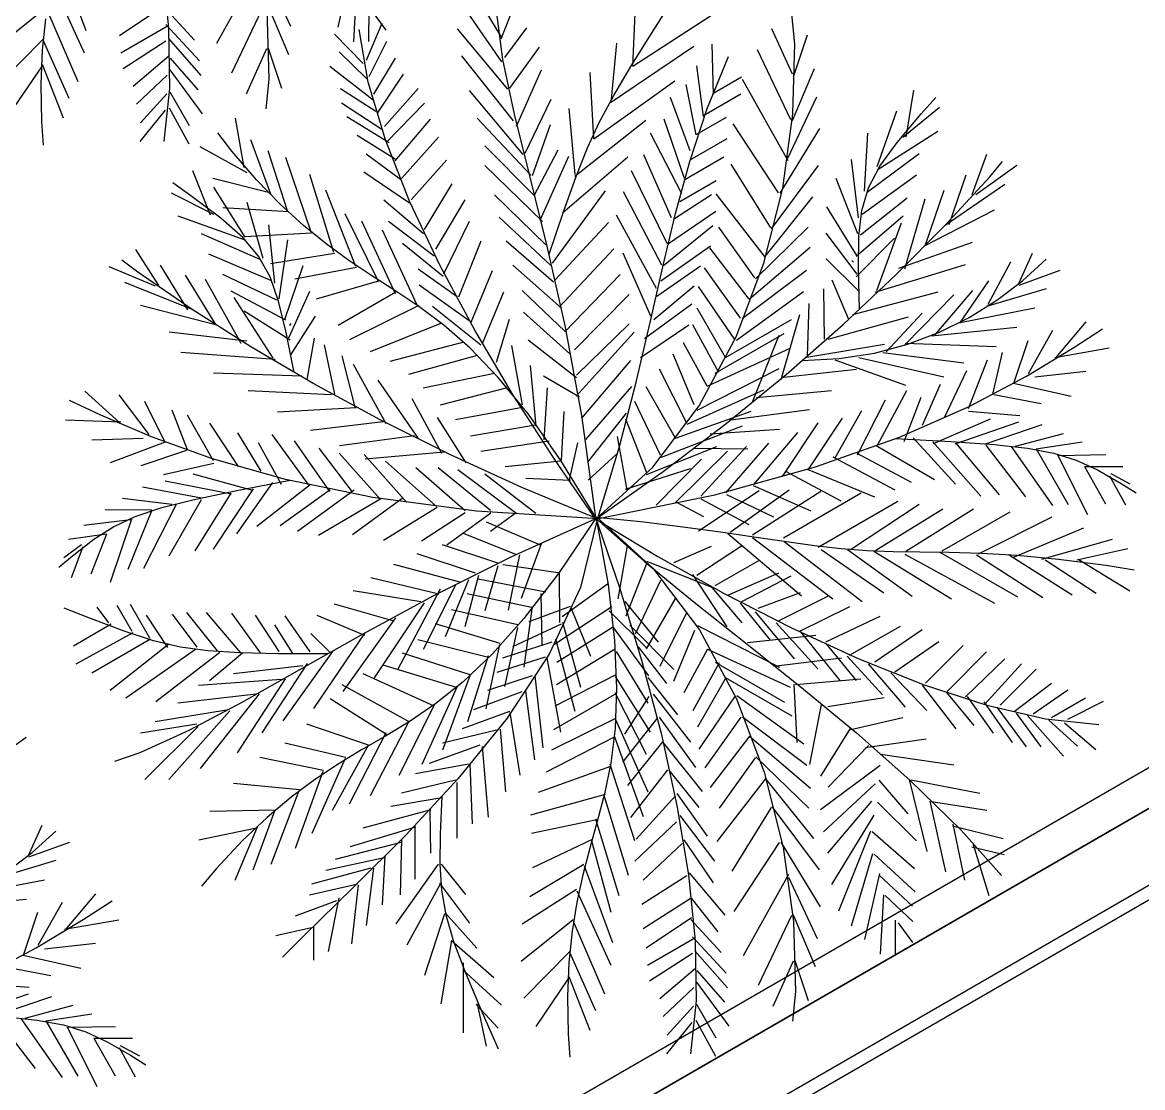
# Model space of a CAD drawing. Header units: millimetres. Extents: x 1993 to 4093, y 1262 to 2017.
# Drawn here: x 3848.81 to 3857.29, y 1525.93 to 1534 of the extents above; entities that cross this region are included whole.
import ezdxf

# ---------------------------------------------------------------- set-up
doc = ezdxf.new("R2010")
doc.units = ezdxf.units.MM
doc.layers.add('LOW HEIGHT STORAGE WITH PLANTER BOX', color=251, linetype='Continuous', lineweight=25)
doc.layers.add('WORKSTATION - Y SHAPED', color=251, linetype='Continuous', lineweight=25)

# ---------------------------------------------------------------- blocks, each defined once
blk = doc.blocks.new('WORKSTAION HEXA 4FT')
at = {"layer": 'WORKSTATION - Y SHAPED'}
blk.add_line((-10.8564, 33), (-31.9808, 33), dxfattribs=at)
blk = doc.blocks.new('LHS 4FT')
at = {"layer": 'LOW HEIGHT STORAGE WITH PLANTER BOX', "ltscale": 0.7}
for p, q in [((-9, -24.0001), (-9, 24.0002)), ((-8.4001, 23.9999), (-8.4, -24.0001))]:
    blk.add_line(p, q, dxfattribs=at)
at = {"layer": 'LOW HEIGHT STORAGE WITH PLANTER BOX', "ltscale": 0.1}
for p, q in [((-8.4, -23.4002), (-8.4003, 23.3999)), ((-8.1333, -23.1335), (-8.1333, 23.1333))]:
    blk.add_line(p, q, dxfattribs=at)
at = {"layer": 'LOW HEIGHT STORAGE WITH PLANTER BOX'}
for p, q in [((-5.2773, -10.9584), (-5.3746, -11.461)), ((-5.403, -11.1552), (-5.8905, -11.2211)), ((-5.3904, -11.1581), (-5.4807, -11.6025)), ((-5.1137, -11.1693), (-5.3348, -11.4902)), ((-5.0843, -11.1928), (-5.1028, -11.6832)), ((-5.43, -11.2134), (-5.5791, -11.4176)), ((-4.4787, -11.2133), (-4.7454, -11.8051)), ((-5.5072, -11.3171), (-6.05, -11.3635)), ((-5.5209, -11.3471), (-5.6188, -11.71)), ((-5.5791, -11.4176), (-5.7109, -11.5713)), ((-5.1006, -11.3985), (-5.3381, -11.6756)), ((-4.4954, -11.4383), (-4.687, -11.9967)), ((-5.6163, -11.4712), (-6.1017, -11.4712)), ((-5.6163, -11.4712), (-5.7462, -11.8)), ((-5.737, -11.5894), (-6.2417, -11.5582)), ((-5.7447, -11.5942), (-5.9173, -11.9064)), ((-5.7109, -11.5713), (-5.8417, -11.6912)), ((-5.101, -11.5713), (-5.4037, -11.8997)), ((-5.0962, -11.579), (-4.8754, -11.83)), ((-5.8417, -11.6912), (-5.9875, -11.7942)), ((-5.1028, -11.6832), (-5.0946, -12.101)), ((-4.4954, -11.6884), (-4.6037, -12.1468)), ((-5.9139, -11.721), (-6.2392, -11.7184)), ((-5.9139, -11.721), (-6.0592, -11.9731)), ((-5.1393, -11.7353), (-5.2954, -12.0912)), ((-5.0926, -11.7062), (-4.902, -12.0299)), ((-4.4923, -11.7752), (-4.4621, -12.0178)), ((-6.0705, -11.8508), (-6.322, -11.8454)), ((-6.0609, -11.8663), (-6.2009, -11.9534)), ((-5.9875, -11.7942), (-6.1644, -11.8969)), ((-6.1644, -11.8969), (-6.284, -11.9606)), ((-5.0873, -11.9402), (-5.2318, -12.3321)), ((-5.0951, -11.945), (-4.9735, -12.2792)), ((-4.4787, -11.9801), (-4.537, -12.3051)), ((-4.4704, -11.9801), (-4.3204, -12.1884)), ((-4.4621, -12.0178), (-4.412, -12.2551)), ((-3.7193, -12.0384), (-3.6831, -12.4176)), ((-5.0946, -12.101), (-5.0812, -12.3616)), ((-4.2163, -13.1032), (-4.1766, -12.9045)), ((-5.2641, -13.1673), (-5.3238, -13.0026)), ((-4.2631, -13.5844), (-4.4096, -13.0348)), ((-3.4023, -13.5111), (-3.3931, -13.0165)), ((-4.2551, -13.509), (-4.2163, -13.1032)), ((-3.6129, -13.7035), (-3.6953, -13.1448)), ((-3.5122, -13.6027), (-3.5122, -13.0898)), ((-3.2649, -13.4012), (-3.2649, -13.0715)), ((-5.1817, -13.4402), (-5.2641, -13.1673)), ((-5.1486, -13.5691), (-5.0121, -13.1571)), ((-4.2814, -13.85), (-4.5012, -13.1906)), ((-4.2448, -13.5844), (-4.0891, -13.1814)), ((-3.7503, -13.8592), (-3.8052, -13.218)), ((-3.1381, -13.2788), (-2.9806, -13.1542)), ((-6.0359, -13.4856), (-6.0974, -13.2647)), ((-6.0123, -13.5661), (-5.9298, -13.3005)), ((-5.1482, -13.5895), (-5.4121, -13.2417)), ((-3.3593, -13.4603), (-3.1381, -13.2788)), ((-2.6509, -13.5085), (-2.8097, -13.3135)), ((-2.6722, -13.4061), (-2.6955, -13.2726)), ((-5.1084, -13.765), (-5.4136, -13.3974)), ((-5.1042, -13.7731), (-4.8657, -13.339)), ((-4.2631, -13.8317), (-4.0708, -13.3188)), ((-3.2466, -13.3921), (-3.1001, -13.3737)), ((-2.6327, -13.5066), (-2.65, -13.3426)), ((-6.0123, -13.5844), (-6.232, -13.4562)), ((-5.1216, -13.6915), (-5.1817, -13.4402)), ((-4.2814, -14.1065), (-4.547, -13.4379)), ((-3.8602, -14.0057), (-3.9426, -13.4012)), ((-3.5333, -13.6171), (-3.3593, -13.4603)), ((-2.657, -13.7118), (-2.8589, -13.4568)), ((-2.6445, -13.6088), (-2.6722, -13.4061)), ((-2.657, -13.7118), (-2.5474, -13.4423)), ((-5.9074, -13.9906), (-6.0359, -13.4856)), ((-5.9298, -13.8317), (-5.8749, -13.502)), ((-5.0676, -14.0019), (-5.4441, -13.5372)), ((-4.2723, -14.0882), (-4.0342, -13.5386)), ((-4.2716, -13.9613), (-4.2551, -13.509)), ((-3.3931, -13.5111), (-3.1642, -13.5111)), ((-2.652, -13.9323), (-2.9869, -13.5533)), ((-5.9207, -13.8592), (-6.232, -13.5844)), ((-5.0633, -14.01), (-4.7712, -13.5995)), ((-3.6767, -13.7687), (-3.5333, -13.6171)), ((-3.503, -13.6027), (-3.21, -13.6027)), ((-2.653, -13.9232), (-2.5128, -13.5952)), ((-2.6361, -13.7871), (-2.6445, -13.6088)), ((-5.9024, -14.0332), (-5.7925, -13.676)), ((-5.8474, -14.1798), (-5.7284, -13.731)), ((-5.0804, -13.9254), (-5.1216, -13.6915)), ((-3.6312, -13.6852), (-3.3382, -13.6668)), ((-2.6711, -14.1001), (-2.9695, -13.7172)), ((-5.9115, -14.0332), (-6.2687, -13.7676)), ((-5.031, -14.2307), (-5.4322, -13.7582)), ((-4.2814, -14.3355), (-4.5836, -13.7401)), ((-4.2723, -14.308), (-3.9975, -13.7401)), ((-3.8063, -13.9344), (-3.6767, -13.7687)), ((-2.6711, -14.1001), (-2.4915, -13.7956)), ((-2.6503, -13.9639), (-2.6361, -13.7871)), ((-5.8291, -14.308), (-5.6917, -13.8775)), ((-5.0267, -14.2388), (-4.701, -13.8728)), ((-3.9518, -14.1523), (-4.0067, -13.8317)), ((-3.7411, -13.8775), (-3.4298, -13.8409)), ((-2.7256, -14.2809), (-3.0226, -13.8242)), ((-1.976, -14.2291), (-1.7557, -13.8742)), ((-5.8566, -14.1981), (-6.2046, -13.9325)), ((-5.7623, -14.5346), (-5.9074, -13.9906)), ((-5.7925, -14.4728), (-5.6551, -13.9783)), ((-5.0318, -14.4273), (-5.3966, -13.9255)), ((-5.0548, -14.1463), (-5.0804, -13.9254)), ((-4.2631, -14.537), (-4.547, -13.9783)), ((-4.2769, -14.4625), (-4.2716, -13.9613)), ((-3.9388, -14.1337), (-3.8063, -13.9344)), ((-3.8419, -13.9966), (-3.4755, -13.9416)), ((-2.7103, -14.2516), (-2.4842, -13.9514)), ((-2.6904, -14.1624), (-2.6503, -13.9639)), ((-2.1696, -14.3141), (-1.9848, -13.9721)), ((-1.8537, -14.1245), (-1.6398, -13.9748)), ((-4.2631, -14.5003), (-4.0525, -14.0149)), ((-3.9426, -14.1431), (-3.5488, -14.0698)), ((-2.7892, -14.4626), (-3.0369, -14.0375)), ((-2.2754, -14.445), (-2.2024, -14.0044)), ((-6.8181, -14.4271), (-7.276, -14.1614)), ((-6.6258, -14.4362), (-7.0013, -14.1248)), ((-6.4244, -14.4912), (-6.754, -14.1248)), ((-6.2137, -14.5736), (-6.4885, -14.1248)), ((-6.0764, -14.6377), (-6.3053, -14.134)), ((-5.8199, -14.3171), (-6.1313, -14.1156)), ((-5.7467, -14.6286), (-5.6276, -14.1248)), ((-5.0283, -14.632), (-5.3233, -14.1455)), ((-5.0414, -14.3586), (-5.0548, -14.1463)), ((-5.0275, -14.4354), (-4.7015, -14.0899)), ((-4.2814, -14.7476), (-4.547, -14.1614)), ((-4.0909, -14.386), (-3.9388, -14.1337)), ((-2.7792, -14.4708), (-2.4841, -14.1263)), ((-2.7599, -14.4055), (-2.6904, -14.1624)), ((-2.1882, -14.3748), (-1.8537, -14.1245)), ((-1.9769, -14.22), (-1.6386, -14.1105)), ((-4.0159, -14.2713), (-3.6495, -14.2347)), ((-2.8581, -14.6817), (-3.0995, -14.2284)), ((-2.4115, -14.5515), (-2.3388, -14.1938)), ((-7.2146, -14.3634), (-7.5134, -14.3304)), ((-7.1387, -14.3629), (-7.45, -14.2622)), ((-5.7742, -14.4912), (-6.1313, -14.2713)), ((-5.6917, -14.7934), (-5.5544, -14.2805)), ((-5.0175, -14.7916), (-5.3456, -14.281)), ((-5.0365, -14.6363), (-4.661, -14.3063)), ((-2.8672, -14.6827), (-2.5305, -14.297)), ((-2.6002, -14.6821), (-2.483, -14.3104)), ((-2.1638, -14.3687), (-1.7913, -14.3201)), ((-7.1387, -14.3538), (-7.3768, -14.4087)), ((-6.8639, -14.3996), (-7.2394, -14.5186)), ((-6.8912, -14.4038), (-7.2146, -14.3634)), ((-6.6397, -14.4454), (-6.8912, -14.4038)), ((-5.0366, -14.5666), (-5.0414, -14.3586)), ((-4.2814, -15.0316), (-4.5836, -14.4087)), ((-4.2792, -14.7107), (-4.0909, -14.386)), ((-4.08, -14.3996), (-3.7503, -14.3813)), ((-2.9146, -14.8443), (-3.1598, -14.3545)), ((-2.8619, -14.7161), (-2.7599, -14.4055)), ((-2.5636, -14.6908), (-2.1882, -14.3748)), ((-6.6258, -14.4362), (-7.0288, -14.5736)), ((-6.4244, -14.5003), (-6.7724, -14.5736)), ((-6.4367, -14.4952), (-6.6397, -14.4454)), ((-6.259, -14.5603), (-6.4367, -14.4952)), ((-5.7375, -14.6286), (-6.0855, -14.4271)), ((-5.0348, -14.9762), (-5.3714, -14.4494)), ((-4.2821, -15.0148), (-4.2769, -14.4625)), ((-4.1441, -14.482), (-3.8876, -14.4728)), ((-2.2663, -14.4441), (-1.9327, -14.464)), ((-6.2046, -14.5736), (-6.58, -14.6194)), ((-6.0832, -14.6477), (-6.259, -14.5603)), ((-5.5899, -15.0934), (-5.7623, -14.5346)), ((-5.6551, -14.9125), (-5.5177, -14.5461)), ((-5.0361, -14.7755), (-5.0366, -14.5666)), ((-5.0298, -14.7877), (-4.5831, -14.5549)), ((-4.199, -14.6011), (-3.8693, -14.5736)), ((-2.9447, -14.9949), (-3.1468, -14.565)), ((-2.9246, -14.8362), (-2.5912, -14.5061)), ((-2.4105, -14.5606), (-2.0922, -14.6098)), ((-7.3199, -15.0533), (-7.509, -14.6628)), ((-6.0855, -14.656), (-6.3786, -14.7018)), ((-5.886, -14.7645), (-6.0832, -14.6477)), ((-5.6917, -14.7843), (-5.9756, -14.6286)), ((-5.591, -15.0682), (-5.4719, -14.6652)), ((-4.2997, -15.288), (-4.5836, -14.6652)), ((0.6545, -15.0533), (0.4653, -14.6628)), ((-7.1459, -15.1688), (-7.2773, -14.6912)), ((-5.0102, -15.2216), (-5.3465, -14.7152)), ((-5.0387, -14.9886), (-4.5358, -14.6852)), ((-4.2723, -14.7293), (-4.08, -14.6744)), ((-3.1036, -15.2328), (-3.1759, -14.7246)), ((-2.9999, -15.1173), (-2.8619, -14.7161)), ((-2.9771, -15.0917), (-2.5636, -14.6908)), ((-2.5811, -14.6892), (-2.1846, -14.6933)), ((-1.2169, -14.9705), (-0.914, -14.7395)), ((0.8285, -15.1688), (0.6971, -14.6912)), ((-7.6827, -14.8456), (-7.8402, -14.7691)), ((-6.9515, -15.3102), (-7.0279, -14.8122)), ((-5.6441, -14.9176), (-5.886, -14.7645)), ((-5.5361, -15.2147), (-5.3987, -14.8301)), ((-5.0317, -14.9933), (-5.0361, -14.7755)), ((-4.2997, -15.0224), (-3.9884, -14.7843)), ((-2.7133, -14.8322), (-2.3197, -14.8089)), ((-1.7037, -15.2255), (-1.2857, -14.7998)), ((-1.509, -15.1235), (-1.0771, -14.7835)), ((0.2916, -14.8456), (0.1341, -14.7691)), ((1.0228, -15.3102), (0.9464, -14.8122)), ((-7.4334, -14.984), (-7.6827, -14.8456)), ((-5.6093, -15.0682), (-5.9756, -14.8575)), ((-4.9821, -15.4341), (-5.3596, -14.908)), ((-5.0187, -15.2053), (-4.5451, -14.8655)), ((-4.3089, -15.5353), (-4.6111, -14.9217)), ((-3.2114, -15.3455), (-3.2606, -14.881)), ((-2.1496, -15.4798), (-1.747, -14.8864)), ((-1.9224, -15.3608), (-1.5708, -14.8871)), ((-1.5075, -15.1223), (-1.058, -14.9083)), ((-1.058, -14.9083), (-0.9195, -14.8491)), ((0.541, -14.984), (0.2916, -14.8456)), ((-7.3054, -15.0678), (-7.737, -15.0022)), ((-7.2152, -15.1223), (-7.4334, -14.984)), ((-6.7659, -15.4488), (-6.7872, -14.9594)), ((-5.4536, -15.3613), (-5.3804, -14.9583)), ((-5.014, -15.2288), (-5.0317, -14.9933)), ((-4.3089, -15.2605), (-3.9792, -14.94)), ((-3.3053, -15.5028), (-3.3612, -14.9745)), ((-2.8282, -14.9641), (-2.4884, -14.9557)), ((-1.2246, -14.9952), (-0.9013, -14.9809)), ((0.669, -15.0678), (0.2373, -15.0022)), ((0.7591, -15.1223), (0.541, -14.984)), ((-5.5361, -15.2239), (-5.939, -15.0132)), ((-5.3792, -15.6428), (-5.5899, -15.0934)), ((-4.9863, -15.426), (-4.5628, -15.0297)), ((-4.2986, -15.6205), (-4.2821, -15.0148)), ((-3.4259, -15.5963), (-2.9771, -15.0917)), ((-2.9945, -15.0462), (-2.6345, -15.0541)), ((-2.3605, -15.5903), (-2.0066, -15.0224)), ((-1.4932, -15.0946), (-1.096, -15.0829)), ((-7.1546, -15.1659), (-7.6296, -15.1149)), ((-7.0227, -15.2614), (-7.2152, -15.1223)), ((-6.6294, -15.5904), (-6.6363, -15.1154)), ((-5.4719, -15.3705), (-5.9573, -15.1415)), ((-5.417, -15.5262), (-5.2979, -15.1232)), ((-4.9596, -15.5566), (-5.3442, -15.0962)), ((-4.2814, -15.691), (-4.6477, -15.1048)), ((-4.2906, -15.517), (-3.9609, -15.114)), ((-3.4648, -15.6486), (-3.468, -15.0964)), ((-3.0955, -15.2227), (-2.6311, -15.1735)), ((-1.975, -15.3663), (-1.5075, -15.1223)), ((0.8198, -15.1659), (0.3447, -15.1149)), ((0.9516, -15.2614), (0.7591, -15.1223)), ((-6.9602, -15.3074), (-7.5541, -15.2363)), ((-6.8504, -15.4021), (-7.0227, -15.2614)), ((-6.4959, -15.7407), (-6.4565, -15.2425)), ((-4.9739, -15.4908), (-5.014, -15.2288)), ((-4.9553, -15.5647), (-4.5559, -15.2016)), ((-2.5958, -15.7136), (-2.2535, -15.1827)), ((-1.6956, -15.2213), (-1.2575, -15.2089)), ((1.0141, -15.3074), (0.4203, -15.2363)), ((-5.3437, -15.6819), (-5.2796, -15.3063)), ((-4.3089, -15.6636), (-3.9426, -15.2789)), ((-3.5414, -15.7949), (-3.5916, -15.3213)), ((-3.2215, -15.3373), (-2.7561, -15.2973)), ((-2.7739, -15.8275), (-2.5054, -15.294)), ((-1.915, -15.3156), (-1.3618, -15.3256)), ((-8.0728, -15.7002), (-8.1827, -15.4163)), ((-6.7746, -15.446), (-7.3915, -15.3866)), ((-6.6929, -15.545), (-6.8504, -15.4021)), ((-6.3856, -15.8447), (-6.2274, -15.3665)), ((-6.252, -15.995), (-6.1027, -15.427)), ((-5.4262, -15.5536), (-5.8566, -15.3521)), ((-4.8989, -15.7522), (-5.2536, -15.3691)), ((-4.9113, -15.7483), (-4.5287, -15.3527)), ((-4.3089, -15.8101), (-4.6111, -15.3521)), ((-3.3072, -15.4846), (-2.8983, -15.4321)), ((-2.4554, -15.6387), (-1.975, -15.3663)), ((-1.2598, -15.7373), (-0.8445, -15.3854)), ((-0.967, -15.6253), (-0.6675, -15.4271)), ((-0.0984, -15.7002), (-0.2083, -15.4163)), ((1.1998, -15.446), (0.5828, -15.3866)), ((-7.972, -15.7735), (-8.0636, -15.4895)), ((-6.6381, -15.5876), (-7.2494, -15.4818)), ((-5.3529, -15.6819), (-5.8016, -15.5078)), ((-5.2613, -15.8376), (-5.1972, -15.4529)), ((-4.9019, -15.7882), (-4.9739, -15.4908)), ((-4.3089, -15.8467), (-3.9426, -15.4804)), ((-3.7335, -15.9811), (-3.7472, -15.5036)), ((-2.9682, -15.95), (-2.7484, -15.442)), ((-2.1333, -15.4713), (-1.589, -15.4446)), ((-2.0808, -15.6505), (-1.7157, -15.4593)), ((-1.9324, -15.6969), (-1.5357, -15.4476)), ((-1.7682, -15.7142), (-1.3962, -15.4573)), ((-1.616, -15.7482), (-1.208, -15.4414)), ((-1.4437, -15.7613), (-1.0477, -15.4712)), ((-0.758, -15.5455), (-0.6056, -15.4758)), ((0.0023, -15.7735), (-0.0893, -15.4895)), ((1.3362, -15.5876), (0.7249, -15.4818)), ((-7.9466, -15.811), (-8.2742, -15.572)), ((-7.853, -15.8467), (-7.9262, -15.5353)), ((-7.7339, -15.9292), (-7.798, -15.5811)), ((-7.624, -15.9658), (-7.6423, -15.5811)), ((-6.493, -15.732), (-7.0436, -15.5885)), ((-6.5445, -15.6909), (-6.6929, -15.545)), ((-6.0867, -16.1366), (-5.9837, -15.5629)), ((-4.8683, -15.8705), (-5.2385, -15.5368)), ((-4.864, -15.8786), (-4.4889, -15.5282)), ((-4.3272, -15.9109), (-4.6111, -15.5445)), ((-3.9072, -16.2238), (-3.4259, -15.5963)), ((-3.4657, -15.6395), (-3.0061, -15.5448)), ((-3.1784, -16.1015), (-2.959, -15.573)), ((-2.3073, -15.5548), (-2.0143, -15.653)), ((-2.1801, -15.5992), (-2.0186, -15.9074)), ((-1.0178, -15.6559), (-0.758, -15.5455)), ((-0.9592, -15.6006), (-0.6019, -15.6511)), ((0.0277, -15.811), (-0.2999, -15.572)), ((0.1214, -15.8467), (0.0481, -15.5353)), ((0.2404, -15.9292), (0.1763, -15.5811)), ((0.3503, -15.9658), (0.332, -15.5811)), ((-7.5325, -16.0391), (-7.5325, -15.6269)), ((-7.3859, -16.094), (-7.4134, -15.6819)), ((-5.2705, -15.8651), (-5.7558, -15.6636)), ((-5.1195, -16.1584), (-5.3792, -15.6428)), ((-5.1972, -15.9658), (-5.124, -15.6178)), ((-4.8076, -16.0661), (-4.4576, -15.6874)), ((-4.3374, -16.2817), (-4.2986, -15.6205)), ((-4.3089, -15.9841), (-3.9609, -15.6727)), ((-2.9434, -15.9379), (-2.4554, -15.6387)), ((-2.4011, -15.6116), (-2.1596, -15.8159)), ((-2.0603, -15.6501), (-1.8331, -15.9653)), ((-2.0143, -15.653), (-1.7819, -15.7212)), ((-1.2281, -15.7267), (-1.0178, -15.6559)), ((0.4419, -16.0391), (0.4419, -15.6269)), ((0.5884, -16.094), (0.5609, -15.6819)), ((-8.0728, -15.7368), (-8.3841, -15.7277)), ((-7.2577, -16.1582), (-7.276, -15.7368)), ((-6.374, -15.8389), (-6.9651, -15.7013)), ((-6.3987, -15.8404), (-6.5445, -15.6909)), ((-5.9097, -16.2723), (-5.882, -15.693)), ((-5.2064, -15.9841), (-5.71, -15.7643)), ((-4.8242, -16.0541), (-5.1612, -15.7444)), ((-5.124, -16.1215), (-5.0415, -15.746)), ((-4.3364, -15.9933), (-4.6203, -15.7093)), ((-3.8728, -16.1432), (-3.8961, -15.7496)), ((-3.5869, -15.7997), (-3.1091, -15.7031)), ((-3.3971, -16.2367), (-3.1452, -15.6912)), ((-2.6035, -15.7383), (-2.2407, -15.8584)), ((-1.973, -15.7181), (-1.9815, -15.7019)), ((-1.9243, -15.6926), (-1.6396, -16.019)), ((-1.7819, -15.7212), (-1.5881, -15.7575)), ((-1.7679, -15.7347), (-1.4143, -16.0147)), ((-1.6485, -15.7652), (-1.2436, -15.946)), ((-1.5881, -15.7575), (-1.4109, -15.76)), ((-1.4608, -16.1948), (-1.2319, -15.746)), ((-1.4109, -15.76), (-1.2281, -15.7267)), ((-1.2351, -15.7451), (-0.7888, -15.7284)), ((-1.2319, -16.1215), (-0.9572, -15.7093)), ((-1.0304, -16.0666), (-0.7282, -15.7551)), ((-0.0984, -15.7368), (-0.4098, -15.7277)), ((-7.972, -15.8009), (-8.2651, -15.8009)), ((-7.549, -16.0332), (-7.9466, -15.811)), ((-7.0929, -16.2223), (-7.1112, -15.8193)), ((-6.2579, -15.9835), (-6.8663, -15.8401)), ((-6.2437, -15.9935), (-6.3987, -15.8404)), ((-5.7908, -16.3502), (-5.7572, -15.8114)), ((-5.0507, -16.2223), (-4.9683, -15.8376)), ((-4.789, -16.1298), (-4.9019, -15.7882)), ((-4.7477, -16.2207), (-4.4139, -15.8505)), ((-3.7244, -15.9801), (-3.2351, -15.8177)), ((-2.7658, -15.8233), (-2.3787, -15.9306)), ((-1.6806, -16.2681), (-1.5066, -15.8101)), ((-1.4433, -15.7818), (-1.0152, -15.8884)), ((-0.8198, -16.0024), (-0.4718, -15.7918)), ((0.0023, -15.8009), (-0.2907, -15.8009)), ((0.4253, -16.0332), (0.0277, -15.811)), ((-7.8255, -15.8834), (-8.2376, -15.9292)), ((-7.7522, -15.9292), (-8.0636, -15.9933)), ((-6.8639, -16.3139), (-6.9555, -15.92)), ((-6.6991, -16.3597), (-6.7998, -15.9383)), ((-5.1331, -16.1307), (-5.6734, -15.9383)), ((-5.6313, -16.4512), (-5.6325, -15.9009)), ((-4.3455, -16.1582), (-4.5928, -15.9017)), ((-4.3272, -16.1673), (-3.9975, -15.8742)), ((-3.9748, -16.3106), (-4.0183, -15.9007)), ((-3.4342, -16.2625), (-2.9434, -15.9379)), ((-1.8546, -16.3597), (-1.6989, -15.9109)), ((0.1488, -15.8834), (-0.2633, -15.9292)), ((0.2221, -15.9292), (-0.0893, -15.9933)), ((-7.6149, -15.9933), (-7.9812, -16.0666)), ((-6.0693, -16.1423), (-6.6632, -16.0134)), ((-6.067, -16.1501), (-6.2437, -15.9935)), ((-5.5066, -16.5117), (-5.4817, -15.999)), ((-4.7435, -16.2288), (-5.1087, -15.9442)), ((-4.9683, -16.3505), (-4.9316, -15.9475)), ((-4.7001, -16.3715), (-4.3585, -15.9766)), ((-3.8628, -16.1513), (-3.3917, -15.9909)), ((-2.9926, -15.9628), (-2.4803, -15.9735)), ((-2.166, -16.5245), (-2.166, -16.0208)), ((-2.0286, -16.4604), (-1.9096, -15.975)), ((-0.9009, -16.0364), (-0.6207, -15.9833)), ((-0.774, -16.0024), (-0.4168, -16.1307)), ((-0.6207, -15.9833), (-0.4471, -15.9601)), ((0.3595, -15.9933), (-0.0068, -16.0666)), ((-7.5141, -16.0299), (-7.8804, -16.1124)), ((-7.3951, -16.0849), (-7.7248, -16.1582)), ((-7.094, -16.238), (-7.549, -16.0332)), ((-6.5251, -16.4512), (-6.6625, -16.0299)), ((-6.3236, -16.497), (-6.4976, -16.0757)), ((-5.0415, -16.2589), (-5.591, -16.1124)), ((-5.3355, -16.6069), (-5.3483, -16.0914)), ((-4.3547, -16.3413), (-4.6752, -16.0574)), ((-4.3455, -16.323), (-3.9975, -16.0482)), ((-3.2109, -16.1185), (-2.675, -16.0755)), ((-2.34, -16.6253), (-2.3033, -16.0391)), ((-1.3779, -16.1708), (-1.1515, -16.0992)), ((-1.1515, -16.0992), (-0.9009, -16.0364)), ((-1.0487, -16.0757), (-0.6183, -16.149)), ((0.4602, -16.0299), (0.0939, -16.1124)), ((0.5793, -16.0849), (0.2496, -16.1582)), ((0.8804, -16.238), (0.4253, -16.0332)), ((-7.2577, -16.1673), (-7.5782, -16.2131)), ((-5.901, -16.2752), (-6.5384, -16.1608)), ((-6.1222, -16.5703), (-6.2778, -16.1765)), ((-5.8556, -16.3101), (-6.067, -16.1501)), ((-5.1848, -16.6761), (-5.2033, -16.178)), ((-4.7999, -16.6162), (-5.1195, -16.1584)), ((-4.6884, -16.3344), (-5.0357, -16.1437)), ((-4.8858, -16.4787), (-4.8309, -16.149)), ((-4.6258, -16.5244), (-4.789, -16.1298)), ((-4.3639, -16.5245), (-4.6477, -16.1856)), ((-4.6197, -16.5258), (-4.359, -16.1937)), ((-3.9557, -16.3177), (-3.4774, -16.1381)), ((-2.5415, -16.7077), (-2.459, -16.1307)), ((-1.5856, -16.2502), (-1.3779, -16.1708)), ((-1.4517, -16.1948), (-0.8656, -16.3139)), ((-1.2227, -16.1215), (-0.7557, -16.2223)), ((-7.7492, -16.76), (-8.0826, -16.2758)), ((-7.0837, -16.2497), (-7.4958, -16.323)), ((-6.5938, -16.4249), (-7.094, -16.238)), ((-5.9482, -16.6253), (-6.1038, -16.2314)), ((-4.9591, -16.3688), (-5.4536, -16.2406)), ((-5.0456, -16.7511), (-5.0757, -16.2298)), ((-4.4182, -16.9931), (-3.9072, -16.2238)), ((-4.4096, -17.0008), (-4.3374, -16.2817)), ((-4.373, -16.5154), (-4.0159, -16.2497)), ((-4.0677, -16.477), (-4.0928, -16.2402)), ((-4.0768, -16.478), (-3.566, -16.258)), ((-3.9224, -16.6106), (-3.4342, -16.2625)), ((-3.3975, -16.2163), (-2.9261, -16.2278)), ((-2.7521, -16.781), (-2.5964, -16.2223)), ((-1.7801, -16.3364), (-1.5856, -16.2502)), ((-1.6715, -16.2681), (-1.067, -16.4055)), ((0.2252, -16.76), (-0.1083, -16.2758)), ((-8.2635, -16.4967), (-8.4467, -16.3662)), ((-8.0546, -16.5982), (-8.2745, -16.2917)), ((-7.4701, -16.8946), (-7.8315, -16.2891)), ((-6.8456, -16.3413), (-7.2394, -16.3688)), ((-5.7995, -16.3473), (-6.3962, -16.285)), ((-5.7742, -16.6528), (-5.9298, -16.3505)), ((-5.5968, -16.4733), (-5.8556, -16.3101)), ((-4.6278, -16.53), (-4.9504, -16.347)), ((-3.5508, -16.338), (-3.1456, -16.3221)), ((-3.0726, -16.8634), (-2.8986, -16.3413)), ((-2.8894, -16.8176), (-2.7521, -16.2955)), ((-1.9668, -16.4284), (-1.7801, -16.3364)), ((-1.8455, -16.3597), (-1.2319, -16.4512)), ((-0.2891, -16.4967), (-0.4723, -16.3662)), ((-0.0802, -16.5982), (-0.3002, -16.2917)), ((0.5043, -16.8946), (0.1429, -16.2891)), ((-7.2243, -16.9534), (-7.5048, -16.3962)), ((-6.6716, -16.4055), (-7.102, -16.4604)), ((-6.061, -16.5933), (-6.5938, -16.4249)), ((-5.6197, -16.4454), (-6.141, -16.4177)), ((-4.895, -16.4787), (-5.2888, -16.4238)), ((-4.8804, -16.8057), (-4.9248, -16.3858)), ((-4.1462, -16.605), (-3.6963, -16.4192)), ((-3.4023, -16.9184), (-3.2283, -16.4329)), ((-3.21, -16.8817), (-3.0726, -16.3871)), ((-2.1522, -16.5245), (-1.9668, -16.4284)), ((-2.0286, -16.4512), (-1.4608, -16.4879)), ((-7.7958, -16.7495), (-8.2635, -16.4967)), ((-6.9648, -17.0359), (-7.2336, -16.5354)), ((-6.5159, -16.4696), (-6.9097, -16.5062)), ((-6.3328, -16.5062), (-6.6899, -16.5612)), ((-5.5153, -16.5089), (-6.0134, -16.5274)), ((-5.2778, -16.6397), (-5.5968, -16.4733)), ((-4.4031, -16.9809), (-4.6258, -16.5244)), ((-3.7228, -16.9642), (-3.5305, -16.4787)), ((-3.5671, -16.9367), (-3.3931, -16.4696)), ((-2.3474, -16.6212), (-2.1522, -16.5245)), ((-2.1751, -16.5154), (-1.5707, -16.5703)), ((0.1785, -16.7495), (-0.2891, -16.4967)), ((-8.0579, -16.6108), (-8.3696, -16.5479)), ((-6.7508, -17.113), (-6.9825, -16.5487)), ((-6.1313, -16.5703), (-6.5984, -16.6436)), ((-5.508, -16.7428), (-6.061, -16.5933)), ((-5.3558, -16.6099), (-5.8133, -16.6225)), ((-4.4096, -16.9916), (-4.7999, -16.6162)), ((-4.4031, -16.9809), (-3.9224, -16.6106)), ((-3.8968, -16.9642), (-3.7228, -16.5795)), ((-2.5644, -16.7144), (-2.3474, -16.6212)), ((-2.3308, -16.6161), (-1.7081, -16.6711)), ((-0.0836, -16.6108), (-0.3952, -16.5479)), ((-6.5781, -17.1188), (-6.7726, -16.6917)), ((-5.9482, -16.6436), (-6.4152, -16.6894)), ((-5.7742, -16.6894), (-6.232, -16.7535)), ((-5.1761, -16.679), (-5.6364, -16.7293)), ((-4.8858, -16.809), (-5.2778, -16.6397)), ((-4.0616, -16.955), (-3.8785, -16.6711)), ((-2.6385, -16.901), (-2.209, -16.7034)), ((-7.7525, -16.7725), (-8.1743, -16.7205)), ((-7.2711, -16.9625), (-7.7958, -16.7495)), ((-6.4154, -17.1621), (-6.6032, -16.71)), ((-6.2585, -17.1771), (-6.453, -16.75)), ((-6.0958, -17.2204), (-6.3074, -16.782)), ((-5.6459, -16.7169), (-6.0031, -16.7718)), ((-5.4078, -16.7718), (-5.7558, -16.8176)), ((-4.9473, -16.8727), (-5.508, -16.7428)), ((-5.0631, -16.7163), (-5.4451, -16.8215)), ((-2.8347, -16.8804), (-2.3977, -16.7092)), ((-2.8153, -16.7999), (-2.5644, -16.7144)), ((-2.4272, -16.9079), (-2.0985, -16.7578)), ((-2.241, -16.8933), (-1.872, -16.7509)), ((-2.0737, -16.9127), (-1.6745, -16.7426)), ((-1.6348, -16.9503), (-1.2582, -16.7677)), ((0.2218, -16.7725), (-0.2, -16.7205)), ((-7.4872, -16.8834), (-7.9986, -16.841)), ((-5.9436, -17.2274), (-6.1593, -16.855)), ((-5.5143, -17.201), (-5.7684, -16.872)), ((-5.2338, -16.7993), (-5.6917, -16.9184)), ((-5.3654, -17.2206), (-5.6187, -16.8381)), ((-5.0598, -16.8543), (-5.4536, -16.9184)), ((-5.2269, -17.2038), (-5.4518, -16.8155)), ((-5.0567, -17.1687), (-5.3133, -16.7988)), ((-4.8898, -17.1462), (-5.161, -16.8059)), ((-4.705, -17.0814), (-5.0167, -16.8175)), ((-4.3913, -16.9825), (-4.9473, -16.8727)), ((-4.408, -16.9813), (-4.8858, -16.809)), ((-3.4674, -16.9313), (-3.1123, -16.8736)), ((-3.1123, -16.8736), (-2.8153, -16.7999)), ((-1.8888, -16.927), (-1.5174, -16.7934)), ((-1.4449, -16.9823), (-1.149, -16.851)), ((-1.2903, -17.0242), (-0.993, -16.864)), ((-1.1608, -17.0447), (-0.8307, -16.8657)), ((0.4872, -16.8834), (-0.0243, -16.841)), ((-5.8197, -17.2403), (-6.0342, -16.8883)), ((-5.6857, -17.2157), (-5.8819, -16.8954)), ((-4.425, -16.9779), (-3.8601, -16.9323)), ((-4.0616, -16.9458), (-3.8419, -17.1474)), ((-3.8928, -16.969), (-3.4674, -16.9313)), ((-3.8601, -16.9323), (-3.2852, -16.9047)), ((-3.6953, -16.9367), (-3.3657, -17.1565)), ((-3.5763, -16.9367), (-3.155, -17.129)), ((-3.384, -16.9275), (-2.9536, -17.0832)), ((-3.2852, -16.9047), (-2.7124, -16.898)), ((-3.0046, -16.9189), (-2.7725, -17.1674)), ((-2.8297, -16.898), (-2.5727, -17.2346)), ((-2.7124, -16.898), (-2.1539, -16.9151)), ((-2.6473, -16.9035), (-2.3903, -17.2402)), ((-2.4335, -16.9192), (-2.1514, -17.2773)), ((-2.2272, -16.9085), (-1.9803, -17.2765)), ((-2.1539, -16.9151), (-1.6218, -16.9588)), ((-2.0348, -16.9492), (-1.8232, -17.3273)), ((-1.8637, -16.9485), (-1.6684, -17.3025)), ((-1.6218, -16.9588), (-1.1281, -17.0321)), ((-1.0539, -17.0526), (-0.7213, -16.8824)), ((-0.9043, -17.0769), (-0.6221, -16.9305)), ((-0.8213, -17.101), (-0.4372, -16.9448)), ((-7.2277, -16.9659), (-7.8013, -16.9807)), ((-6.9603, -17.0438), (-7.5551, -17.1132)), ((-6.7066, -17.1231), (-7.2711, -16.9625)), ((-4.3988, -16.9887), (-4.9485, -17.1641)), ((-4.3935, -16.9685), (-4.8894, -17.2428)), ((-4.4371, -16.9916), (-4.8715, -17.1358)), ((-4.4084, -16.973), (-4.7011, -17.849)), ((-4.4005, -16.9916), (-4.6104, -17.2811)), ((-4.4096, -16.9825), (-4.2859, -17.546)), ((-4.4083, -16.9927), (-4.3535, -17.597)), ((-4.406, -16.9992), (-4.024, -17.4053)), ((-4.4005, -16.9825), (-3.8928, -16.969)), ((-4.4005, -16.9825), (-3.679, -17.2761)), ((-3.8968, -16.9733), (-3.5854, -17.1748)), ((-1.6185, -16.9743), (-1.4912, -17.3571)), ((-1.4424, -16.9911), (-1.3101, -17.3916)), ((-1.3016, -17.0179), (-1.163, -17.4071)), ((-1.1457, -17.0309), (-1.0335, -17.4275)), ((-1.1281, -17.0321), (-0.6851, -17.1377)), ((-7.6515, -17.5229), (-8.0453, -17.1107)), ((-7.4958, -17.5962), (-7.8988, -17.0832)), ((-6.7554, -17.1051), (-7.3286, -17.1937)), ((-6.5735, -17.1267), (-7.11, -17.2787)), ((-6.1198, -17.2186), (-6.7066, -17.1231)), ((-4.1258, -17.0741), (-4.0616, -17.358)), ((-1.0376, -17.0765), (-0.9153, -17.4417)), ((-0.9219, -17.0819), (-0.7655, -17.3993)), ((-0.7849, -17.1288), (-0.6296, -17.4085)), ((-0.6579, -17.1405), (-0.3759, -17.0607)), ((-0.5435, -17.1747), (-0.2414, -17.0988)), ((-7.9629, -17.4404), (-8.3383, -17.1931)), ((-7.8072, -17.4954), (-8.1827, -17.1474)), ((-7.4042, -17.6786), (-7.6973, -17.1382)), ((-6.4154, -17.1621), (-6.9856, -17.3654)), ((-6.2619, -17.1896), (-6.8217, -17.4292)), ((-5.6857, -17.2157), (-6.248, -17.6155)), ((-4.9485, -17.1641), (-5.5279, -17.2365)), ((-4.8715, -17.1358), (-5.3277, -17.3071)), ((-4.8773, -17.1495), (-5.3273, -17.5055)), ((-4.0067, -17.1382), (-3.8327, -17.5778)), ((-3.851, -17.2115), (-3.677, -17.7152)), ((-3.5488, -17.3305), (-3.2741, -17.1748)), ((-3.4114, -17.3855), (-2.981, -17.2115)), ((-0.6851, -17.1377), (-0.3048, -17.2786)), ((-0.6504, -17.1669), (-0.485, -17.4152)), ((-0.5335, -17.21), (-0.3505, -17.4533)), ((0.0115, -17.4404), (-0.364, -17.1931)), ((0.1672, -17.4954), (-0.2083, -17.1474)), ((-8.1735, -17.4221), (-8.3933, -17.2939)), ((-7.3035, -17.7152), (-7.4775, -17.2298)), ((-7.2028, -17.8068), (-7.3218, -17.2847)), ((-6.0992, -17.2329), (-6.6702, -17.4896)), ((-5.9436, -17.2274), (-6.4429, -17.5167)), ((-5.8005, -17.2186), (-6.3236, -17.5216)), ((-5.5279, -17.2365), (-6.1198, -17.2186)), ((-5.4913, -17.2406), (-6.0753, -17.6213)), ((-4.8894, -17.2428), (-5.3837, -17.5376)), ((-4.6104, -17.2811), (-4.8017, -17.5351)), ((-4.3272, -17.2847), (-4.4371, -17.7885)), ((-4.3364, -17.2939), (-3.9518, -17.4313)), ((-3.6953, -17.2664), (-3.503, -17.8068)), ((-3.679, -17.2761), (-3.0247, -17.5073)), ((-3.2283, -17.4313), (-2.7796, -17.2847)), ((-0.1991, -17.4221), (-0.4189, -17.2939)), ((-7.102, -17.9076), (-7.1661, -17.3489)), ((-5.3277, -17.3071), (-5.8028, -17.4946)), ((-4.9913, -17.3236), (-5.0267, -17.6331)), ((-3.5305, -17.3122), (-3.329, -17.935)), ((-3.0634, -17.4862), (-2.633, -17.358)), ((-8.201, -17.4313), (-8.3841, -17.4496)), ((-7.972, -17.4496), (-8.2468, -17.532)), ((-6.4793, -17.7519), (-6.8273, -17.4496)), ((-6.2412, -17.6511), (-6.635, -17.4496)), ((-5.1399, -17.4001), (-5.6123, -17.4265)), ((-5.1605, -17.4259), (-5.1362, -17.8317)), ((-4.5473, -17.426), (-4.4173, -17.8952)), ((-4.024, -17.4053), (-3.6656, -17.76)), ((-3.3931, -17.3947), (-3.2558, -17.935)), ((-2.8986, -17.5504), (-2.4316, -17.3947)), ((-2.6971, -17.5962), (-2.2484, -17.4404)), ((-0.2266, -17.4313), (-0.4098, -17.4496)), ((-7.8163, -17.4862), (-8.146, -17.587)), ((-7.6607, -17.532), (-8.0636, -17.6603)), ((-6.928, -17.9076), (-7.0471, -17.4862)), ((-6.7449, -17.8526), (-6.9464, -17.4771)), ((-5.8028, -17.4946), (-6.2939, -17.6877)), ((-5.7925, -17.5046), (-6.0031, -17.9808)), ((-5.3837, -17.5376), (-5.8647, -17.8487)), ((-5.2972, -17.4794), (-5.6426, -17.542)), ((-5.4081, -17.5534), (-5.4564, -17.9728)), ((-5.2975, -17.5083), (-5.2991, -17.8936)), ((-4.8017, -17.5351), (-4.9759, -17.7594)), ((-4.3089, -17.4771), (-4.3913, -18.045)), ((-4.2997, -17.4862), (-3.8693, -17.5504)), ((-4.2859, -17.546), (-4.0581, -18.0837)), ((-3.2191, -17.4771), (-3.0634, -18.045)), ((-3.0634, -17.4862), (-2.8986, -18.0633)), ((-3.0247, -17.5073), (-2.4358, -17.6911)), ((-2.8803, -17.5412), (-2.7063, -18.1182)), ((-2.5781, -17.642), (-2.0652, -17.4862)), ((-2.4224, -17.6877), (-1.9004, -17.5412)), ((-7.505, -17.6053), (-7.9079, -17.7427)), ((-6.0489, -17.587), (-6.2504, -18.0633)), ((-5.5072, -17.6044), (-5.8641, -17.6611)), ((-5.5016, -17.6218), (-5.5209, -18.0416)), ((-4.8767, -17.6053), (-4.8401, -18.1549)), ((-4.6, -17.5667), (-4.8022, -17.6925)), ((-4.6049, -17.5589), (-4.4643, -18.097)), ((-4.3535, -17.597), (-4.2773, -18.1918)), ((-2.688, -17.6145), (-2.514, -18.1823)), ((-2.2576, -17.7519), (-1.6715, -17.587)), ((-6.2939, -17.6877), (-6.7978, -17.8757)), ((-6.2504, -17.6603), (-6.461, -18.1091)), ((-5.6209, -17.6697), (-6.0765, -17.7484)), ((-5.6097, -17.7046), (-5.6657, -18.0399)), ((-4.254, -17.642), (-4.3547, -18.2923)), ((-4.2356, -17.642), (-3.7869, -17.6786)), ((-2.5689, -17.6603), (-2.2942, -18.2831)), ((-2.497, -17.6719), (-2.2687, -17.9334)), ((-2.4358, -17.6911), (-1.9107, -17.8423)), ((-2.0561, -17.7977), (-1.5433, -17.6603)), ((-1.9096, -17.8526), (-1.3326, -17.7152)), ((-7.331, -17.7519), (-7.7339, -17.8618)), ((-6.5159, -17.7885), (-6.6716, -18.1915)), ((-5.7726, -17.7664), (-6.2313, -17.8654)), ((-5.767, -17.7839), (-5.795, -18.2064)), ((-5.0049, -17.7885), (-5.6917, -18.0358)), ((-4.9759, -17.7594), (-5.1345, -17.9597)), ((-4.6742, -17.7423), (-5.0242, -17.96)), ((-5.0049, -17.8068), (-4.95, -18.3564)), ((-4.6567, -17.753), (-4.5044, -18.2406)), ((-4.1807, -17.8068), (-4.2906, -18.4022)), ((-4.1807, -17.8068), (-3.732, -17.8068)), ((-3.6656, -17.76), (-3.3285, -18.0775)), ((-2.2392, -17.7427), (-1.9279, -18.1732)), ((-2.0561, -17.7977), (-1.8455, -18.1274)), ((-1.7447, -17.8801), (-1.122, -17.7702)), ((-7.3035, -18.045), (-7.8438, -17.8893)), ((-7.1936, -17.8435), (-7.5233, -17.9076)), ((-6.7978, -17.8757), (-7.3115, -18.0478)), ((-6.928, -17.8801), (-7.102, -18.3106)), ((-6.754, -17.8526), (-6.8731, -18.2373)), ((-5.9246, -17.8921), (-6.3918, -17.9649)), ((-5.8647, -17.8487), (-6.3206, -18.1717)), ((-5.9159, -17.8893), (-5.9439, -18.3119)), ((-4.7011, -17.849), (-4.9001, -18.6143)), ((-4.3177, -17.8886), (-4.5264, -18.2392)), ((-3.5204, -17.8796), (-3.4871, -18.3213)), ((-1.9187, -17.8618), (-1.6531, -18.1732)), ((-1.9107, -17.8423), (-1.4479, -17.976)), ((-1.4883, -17.9442), (-0.8656, -17.8526)), ((-7.5233, -18.0999), (-8.0453, -17.935)), ((-7.0288, -17.9534), (-7.3768, -18.393)), ((-5.124, -17.935), (-5.8291, -18.2281)), ((-5.1345, -17.9597), (-5.2791, -18.1417)), ((-5.1056, -17.9442), (-5.0782, -18.5579)), ((-4.7435, -17.9256), (-5.0683, -18.1492)), ((-4.7309, -17.9285), (-4.5679, -18.3987)), ((-4.1349, -17.935), (-4.199, -18.567)), ((-4.1258, -17.935), (-3.6679, -17.9625)), ((-2.2759, -17.9167), (-2.1568, -18.5579)), ((-2.2687, -17.9334), (-2.0899, -18.1439)), ((-1.7447, -17.8984), (-1.4883, -18.2739)), ((-1.5341, -17.9442), (-1.2594, -18.3197)), ((-1.4479, -17.976), (-1.0457, -18.1069)), ((-1.2594, -18.0266), (-0.6733, -17.9259)), ((-7.7614, -18.164), (-8.1735, -18.0266)), ((-7.3115, -18.0478), (-7.8322, -18.1933)), ((-7.3127, -18.0541), (-7.6607, -18.4571)), ((-6.0969, -18.0147), (-6.4538, -18.0713)), ((-6.0854, -18.0206), (-6.1225, -18.4749)), ((-4.2835, -18.0501), (-4.5166, -18.5212)), ((-4.08, -18.0541), (-4.1166, -18.7502)), ((-4.0342, -18.0541), (-3.6221, -18.1091)), ((-3.4121, -17.9796), (-3.3621, -18.4213)), ((-1.2594, -18.045), (-1.1037, -18.393)), ((-1.0579, -18.0908), (-0.4718, -18.045)), ((-7.972, -18.219), (-8.3658, -18.1274)), ((-7.5325, -18.1091), (-7.798, -18.4388)), ((-6.2601, -18.1055), (-6.6463, -18.1908)), ((-6.2633, -18.1257), (-6.2655, -18.5688)), ((-5.2705, -18.1274), (-5.9573, -18.4113)), ((-5.2791, -18.1417), (-5.4111, -18.3112)), ((-5.243, -18.1366), (-5.243, -18.8143)), ((-4.7857, -18.1352), (-5.1708, -18.4179)), ((-4.7809, -18.143), (-4.6082, -18.6287)), ((-4.0581, -18.0837), (-3.7459, -18.5869)), ((-3.3285, -18.0775), (-3.0103, -18.3717)), ((-3.3204, -18.113), (-3.2538, -18.5047)), ((-3.2871, -18.1046), (-2.7704, -18.163)), ((-2.0899, -18.1439), (-1.9455, -18.3263)), ((-2.0836, -18.1366), (-1.9828, -18.8143)), ((-2.0744, -18.1457), (-1.6165, -18.3564)), ((-1.0457, -18.1069), (-0.7026, -18.2501)), ((-1.0396, -18.1274), (-0.9297, -18.3839)), ((-7.8322, -18.1933), (-8.2822, -18.2861)), ((-7.9812, -18.2007), (-8.1552, -18.3839)), ((-7.7706, -18.1549), (-8.0453, -18.4388)), ((-6.3888, -18.214), (-6.8155, -18.2931)), ((-6.3206, -18.1717), (-6.7399, -18.5024)), ((-4.2773, -18.1918), (-4.1821, -18.7724)), ((-3.9609, -18.2098), (-4.025, -18.8968)), ((-3.9609, -18.2098), (-3.5854, -18.219)), ((-3.1788, -18.2213), (-3.1454, -18.6214)), ((-0.9022, -18.1823), (-0.4168, -18.1732)), ((-0.9022, -18.1732), (-0.7282, -18.393)), ((-6.401, -18.266), (-6.3683, -18.698)), ((-5.4111, -18.3112), (-5.5321, -18.474)), ((-4.271, -18.2365), (-4.5002, -18.7919)), ((-3.906, -18.3106), (-3.906, -18.9151)), ((-3.1288, -18.2463), (-2.4955, -18.263)), ((-3.0954, -18.3047), (-3.0538, -18.763)), ((-6.5349, -18.3282), (-6.9183, -18.4222)), ((-6.544, -18.36), (-6.511, -18.763)), ((-5.4628, -18.3381), (-5.9848, -18.5854)), ((-5.4353, -18.3289), (-5.4353, -19.025)), ((-4.8145, -18.4011), (-5.2189, -18.6527)), ((-4.8387, -18.3622), (-4.6212, -18.7986)), ((-3.9151, -18.3381), (-3.503, -18.3472)), ((-3.0103, -18.3717), (-2.7086, -18.6567)), ((-3.0038, -18.3797), (-2.9288, -18.8547)), ((-2.9954, -18.3713), (-2.3705, -18.3963)), ((-1.9455, -18.3263), (-1.8204, -18.5032)), ((-1.9096, -18.4022), (-1.8363, -19.1532)), ((-1.9096, -18.4022), (-1.4608, -18.6312)), ((-6.7337, -18.4881), (-7.1485, -18.5441)), ((-5.5321, -18.474), (-5.6437, -18.6357)), ((-4.2313, -18.4535), (-3.8988, -18.8759)), ((-3.8419, -18.4388), (-3.4114, -18.4388)), ((-3.8419, -18.4388), (-3.8419, -19.0158)), ((-2.8788, -18.488), (-2.2621, -18.5297)), ((-2.8788, -18.488), (-2.8454, -18.9297)), ((-6.7399, -18.5024), (-7.1107, -18.8364)), ((-6.7341, -18.5171), (-6.6285, -18.9064)), ((-5.5635, -18.5121), (-6.113, -18.7594)), ((-5.5727, -18.5304), (-5.5361, -19.1532)), ((-4.8828, -18.5514), (-5.3204, -18.8884)), ((-4.8905, -18.5563), (-4.6827, -18.9771)), ((-4.2217, -18.4888), (-4.4605, -19.0089)), ((-3.7594, -18.567), (-3.2741, -18.5304)), ((-1.8204, -18.5032), (-1.6998, -18.6975)), ((-6.8743, -18.6197), (-7.1935, -18.674)), ((-6.8715, -18.6284), (-6.7603, -19.0352)), ((-5.6437, -18.6357), (-5.7483, -18.802)), ((-4.9001, -18.6143), (-5.0223, -19.2785)), ((-3.7686, -18.5762), (-3.7045, -19.199)), ((-3.7459, -18.5869), (-3.3691, -19.0468)), ((-3.6404, -18.6861), (-3.1733, -18.6403)), ((-2.7371, -18.6214), (-2.7204, -18.9631)), ((-2.7204, -18.613), (-2.2038, -18.6714)), ((-2.7086, -18.6567), (-2.421, -18.9464)), ((-1.7356, -18.6495), (-1.6806, -19.4097)), ((-6.9799, -18.7402), (-7.3162, -18.771)), ((-6.974, -18.7286), (-6.8743, -19.1295)), ((-5.6734, -18.6769), (-6.2778, -19.0067)), ((-5.6734, -18.6953), (-5.6551, -19.2906)), ((-4.1973, -18.7194), (-3.8414, -19.0881)), ((-3.6495, -18.6953), (-3.5763, -19.2998)), ((-2.6455, -18.7297), (-2.6455, -19.0464)), ((-1.7172, -18.6678), (-1.3693, -18.9151)), ((-1.6998, -18.6975), (-1.5685, -18.9317)), ((-7.0967, -18.8257), (-6.9709, -19.2182)), ((-5.7483, -18.802), (-5.8527, -18.9774)), ((-4.8997, -18.7669), (-5.3508, -19.0475)), ((-4.9153, -18.7766), (-4.7054, -19.1314)), ((-4.1901, -18.746), (-4.4136, -19.2524)), ((-4.1821, -18.7724), (-4.0702, -19.3338)), ((-3.5488, -18.8143), (-3.0634, -18.7502)), ((-3.5488, -18.8143), (-3.4389, -19.4097)), ((-2.6038, -18.7714), (-2.0871, -18.7964)), ((-7.1612, -18.8945), (-7.5324, -18.9365)), ((-7.0765, -18.8288), (-7.4505, -18.8621)), ((-7.1107, -18.8364), (-7.4215, -19.1693)), ((-5.8108, -18.8693), (-6.4701, -19.2723)), ((-5.7925, -18.8876), (-5.7742, -19.4921)), ((-3.4298, -18.9334), (-2.9627, -18.8876)), ((-2.5205, -18.8464), (-2.5205, -19.1881)), ((-2.5121, -18.8464), (-2.0455, -18.9381)), ((-7.255, -18.9919), (-7.2098, -19.3429)), ((-7.1616, -18.9234), (-7.0616, -19.2953)), ((-5.8527, -18.9774), (-5.9648, -19.1665)), ((-4.9661, -18.9376), (-5.3628, -19.1844)), ((-4.9788, -18.9347), (-4.7243, -19.3264)), ((-4.148, -18.9718), (-4.3571, -19.5313)), ((-4.1509, -18.9292), (-4.2795, -19.1804)), ((-4.1456, -18.9806), (-3.8038, -19.1918)), ((-3.4389, -18.9334), (-3.3015, -19.4738)), ((-2.421, -18.9464), (-2.1452, -19.255)), ((-2.4121, -18.9547), (-2.4121, -19.2798)), ((-2.3538, -18.9881), (-1.9288, -19.0631)), ((-1.5799, -18.9334), (-1.5433, -19.6936)), ((-1.5799, -18.9334), (-1.1953, -19.1807)), ((-1.5685, -18.9317), (-1.4114, -19.2287)), ((-7.3283, -19.0634), (-7.7347, -19.1456)), ((-7.2725, -18.9975), (-7.5885, -19.0314)), ((-3.3691, -19.0468), (-2.9472, -19.4547)), ((-3.3382, -19.08), (-2.7338, -18.9975)), ((-3.329, -19.08), (-3.1184, -19.6204)), ((-7.3432, -19.1067), (-7.3179, -19.4256)), ((-5.9298, -19.1074), (-6.5159, -19.4463)), ((-5.9648, -19.1665), (-6.0921, -19.3736)), ((-5.9298, -19.1258), (-5.9298, -19.7211)), ((-4.9888, -19.0919), (-5.434, -19.3473)), ((-4.9918, -19.1046), (-4.7451, -19.5011)), ((-4.2704, -19.1464), (-4.7037, -19.5131)), ((-4.0977, -19.1574), (-3.7632, -19.3421)), ((-2.2705, -19.0881), (-1.9038, -19.2131)), ((-2.2705, -19.0964), (-2.2705, -19.3548)), ((-7.4426, -19.1867), (-7.7217, -19.2761)), ((-7.4215, -19.1693), (-7.6605, -19.497)), ((-7.4342, -19.2128), (-7.4348, -19.5112)), ((-5.0161, -19.2448), (-5.2477, -19.6002)), ((-4.2795, -19.1804), (-4.3769, -19.4328)), ((-4.1106, -19.1799), (-4.2677, -19.7917)), ((-3.1733, -19.2265), (-2.9352, -19.7761)), ((-3.1642, -19.2265), (-2.5964, -19.2082)), ((-2.1788, -19.2048), (-1.8205, -19.3548)), ((-2.1705, -19.2048), (-2.1705, -19.5381)), ((-1.4114, -19.2287), (-1.235, -19.5698)), ((-7.519, -19.2785), (-7.8127, -19.3822)), ((-7.5078, -19.3133), (-7.5258, -19.6173)), ((-6.0855, -19.3364), (-6.6167, -19.6112)), ((-5.0223, -19.2785), (-5.0843, -19.851)), ((-5.0689, -19.2927), (-4.8413, -19.5718)), ((-4.3454, -19.3131), (-4.7954, -19.7965)), ((-4.0702, -19.3338), (-3.9438, -19.8714)), ((-2.1452, -19.255), (-1.8788, -19.5965)), ((-6.0921, -19.3736), (-6.2425, -19.6033)), ((-6.0855, -19.3547), (-6.1222, -19.9776)), ((-5.0787, -19.3636), (-5.5421, -19.4684)), ((-4.0532, -19.3921), (-3.7393, -19.4305)), ((-2.9719, -19.4188), (-2.6971, -19.9226)), ((-2.9627, -19.4097), (-2.34, -19.3731)), ((-2.0705, -19.3548), (-1.7372, -19.5381)), ((-2.0621, -19.3548), (-2.0621, -19.6048)), ((-5.179, -19.4799), (-5.7161, -19.5875)), ((-5.1916, -19.4769), (-5.247, -19.9428)), ((-5.0314, -19.4743), (-4.8291, -19.7475)), ((-4.4037, -19.4881), (-4.7787, -19.9799)), ((-4.3769, -19.4328), (-4.445, -19.6854)), ((-4.0413, -19.4363), (-4.2177, -20.0818)), ((-4.0312, -19.4995), (-3.7601, -19.6478)), ((-3.9122, -19.5627), (-3.5763, -19.4718)), ((-2.9472, -19.4547), (-2.4998, -19.802)), ((-6.2046, -19.5471), (-6.7082, -19.8127)), ((-6.2412, -19.5654), (-6.3145, -20.1424)), ((-4.412, -19.5131), (-4.2954, -19.8965)), ((-3.7934, -19.616), (-3.4078, -19.5686)), ((-6.2425, -19.6033), (-6.4237, -19.86)), ((-5.2725, -19.6243), (-5.7785, -19.7126)), ((-5.2477, -19.6002), (-5.43, -19.8716)), ((-5.2773, -19.6165), (-5.3746, -20.1192)), ((-5.0648, -19.6461), (-4.8412, -19.9708)), ((-4.4287, -19.6715), (-4.7954, -20.2549)), ((-4.437, -19.6631), (-4.2954, -20.1715)), ((-3.9791, -19.6662), (-4.1411, -20.3647)), ((-3.8071, -19.6007), (-3.6994, -19.9985)), ((-3.7601, -19.6478), (-3.5522, -19.772)), ((-3.6842, -19.6339), (-3.7019, -19.6387)), ((-3.6699, -19.6869), (-3.2369, -19.6742)), ((-2.7887, -19.5929), (-2.0836, -19.602)), ((-2.7704, -19.602), (-2.4773, -20.0234)), ((-6.3603, -19.7486), (-6.4976, -20.289)), ((-4.445, -19.6854), (-4.4856, -19.9371)), ((-3.9743, -19.6839), (-3.6241, -20.1015)), ((-3.6723, -19.6781), (-3.5856, -20.1386)), ((-6.3786, -19.7669), (-6.7907, -19.9776)), ((-5.403, -19.8133), (-5.8905, -19.8793)), ((-5.3904, -19.8163), (-5.4807, -20.2607)), ((-5.1137, -19.8275), (-5.3348, -20.1484)), ((-5.0963, -19.8382), (-4.8494, -20.1484)), ((-3.5522, -19.772), (-3.3939, -19.8895)), ((-3.548, -19.7868), (-3.4838, -20.2344)), ((-3.5327, -19.7732), (-3.0871, -19.8424)), ((-3.4292, -19.84), (-3.0216, -20.0144)), ((-2.5415, -19.7761), (-2.285, -20.115)), ((-2.5323, -19.7669), (-1.9462, -19.8127)), ((-2.4998, -19.802), (-2.0467, -20.0799)), ((-6.4237, -19.86), (-6.6436, -20.1481)), ((-5.43, -19.8716), (-5.5791, -20.0758)), ((-5.0843, -19.851), (-5.1028, -20.3414)), ((-4.4787, -19.8715), (-4.7454, -20.4632)), ((-4.487, -19.8965), (-4.3371, -20.3132)), ((-3.9121, -19.9138), (-4.0209, -20.4935)), ((-3.9438, -19.8714), (-3.8053, -20.3802)), ((-3.4197, -19.8754), (-3.3677, -20.3832)), ((-3.3939, -19.8895), (-3.2717, -20.018)), ((-6.4976, -19.9867), (-6.9006, -20.2065)), ((-6.4976, -19.9776), (-6.6167, -20.3531)), ((-5.5072, -19.9752), (-6.05, -20.0217)), ((-5.5209, -20.0053), (-5.6188, -20.3682)), ((-4.4856, -19.9371), (-4.5008, -20.1868)), ((-3.9403, -19.9498), (-3.5572, -20.3491)), ((-3.293, -19.993), (-3.2369, -20.4807)), ((-3.2777, -19.9793), (-2.9087, -20.2211)), ((-2.2484, -19.9592), (-2.0378, -20.1974)), ((-2.2392, -19.9501), (-1.8638, -19.9867)), ((-5.5791, -20.0758), (-5.7109, -20.2295)), ((-5.1006, -20.0567), (-5.3381, -20.3338)), ((-5.0929, -20.0518), (-4.8584, -20.2727)), ((-4.4954, -20.0965), (-4.687, -20.6549)), ((-3.2717, -20.018), (-3.172, -20.1747)), ((-2.0467, -20.0799), (-1.842, -20.1731)), ((-6.6436, -20.1481), (-6.7807, -20.3151)), ((-5.6163, -20.1294), (-6.1017, -20.1293)), ((-5.6163, -20.1294), (-5.7462, -20.4582)), ((-4.5037, -20.1049), (-4.3371, -20.4549)), ((-3.8628, -20.1661), (-3.8913, -20.7621)), ((-3.8604, -20.1749), (-3.5719, -20.5049)), ((-3.1857, -20.1442), (-3.1618, -20.6881)), ((-3.172, -20.1747), (-3.0811, -20.3771)), ((-3.1632, -20.1571), (-2.8723, -20.4959)), ((-5.737, -20.2476), (-6.2417, -20.2164)), ((-5.7447, -20.2524), (-5.9173, -20.5646)), ((-5.7109, -20.2295), (-5.8417, -20.3494)), ((-5.101, -20.2295), (-5.4037, -20.5579)), ((-5.0962, -20.2372), (-4.8754, -20.4881)), ((-4.5008, -20.1868), (-4.4923, -20.4334)), ((-5.8417, -20.3494), (-5.9875, -20.4524)), ((-5.1028, -20.3414), (-5.0946, -20.7592)), ((-4.4954, -20.3466), (-4.6037, -20.805)), ((-5.9139, -20.3792), (-6.2392, -20.3766)), ((-5.9139, -20.3792), (-6.0592, -20.6313)), ((-5.1393, -20.3934), (-5.2954, -20.7494)), ((-5.0926, -20.3644), (-4.902, -20.6881)), ((-4.4923, -20.4334), (-4.4621, -20.6759)), ((-4.487, -20.3632), (-4.2954, -20.6716)), ((-3.8159, -20.4096), (-3.5547, -20.709)), ((-3.8054, -20.3783), (-3.7615, -20.9262)), ((-3.8053, -20.3802), (-3.657, -20.8554)), ((-3.0811, -20.3771), (-2.9855, -20.6428)), ((-3.069, -20.4352), (-3.011, -20.7896)), ((-6.0705, -20.509), (-6.322, -20.5036)), ((-5.9875, -20.4524), (-6.1644, -20.5551)), ((-3.0819, -20.4577), (-2.802, -20.6856)), ((-6.1644, -20.5551), (-6.284, -20.6188)), ((-6.0609, -20.5245), (-6.2009, -20.6116)), ((-5.0873, -20.5984), (-5.2318, -20.9903)), ((-5.0951, -20.6032), (-4.9735, -20.9374)), ((-4.4787, -20.6383), (-4.537, -20.9633)), ((-4.4704, -20.6383), (-4.3204, -20.8466)), ((-4.4621, -20.6759), (-4.412, -20.9133)), ((-3.7064, -20.6741), (-3.4972, -20.9212)), ((-2.9855, -20.6428), (-2.9332, -20.802)), ((-5.0946, -20.7592), (-5.0812, -21.0198)), ((-3.7193, -20.6966), (-3.6831, -21.0758)), ((-3.657, -20.8554), (-3.6064, -20.9973))]:
    blk.add_line(p, q, dxfattribs=at)

msp = doc.modelspace()

# ---------------------------------------------------------------- block references
at = {"layer": 'LOW HEIGHT STORAGE WITH PLANTER BOX', "rotation": 120}
msp.add_blockref('LHS 4FT', (3836.2449, 1525.5672), dxfattribs=at)
at = {"layer": 'WORKSTATION - Y SHAPED', "rotation": 30.00000000001524}
msp.add_blockref('WORKSTAION HEXA 4FT', (3884.8931, 1505.2675), dxfattribs=at)

doc.saveas('drawing.dxf')
